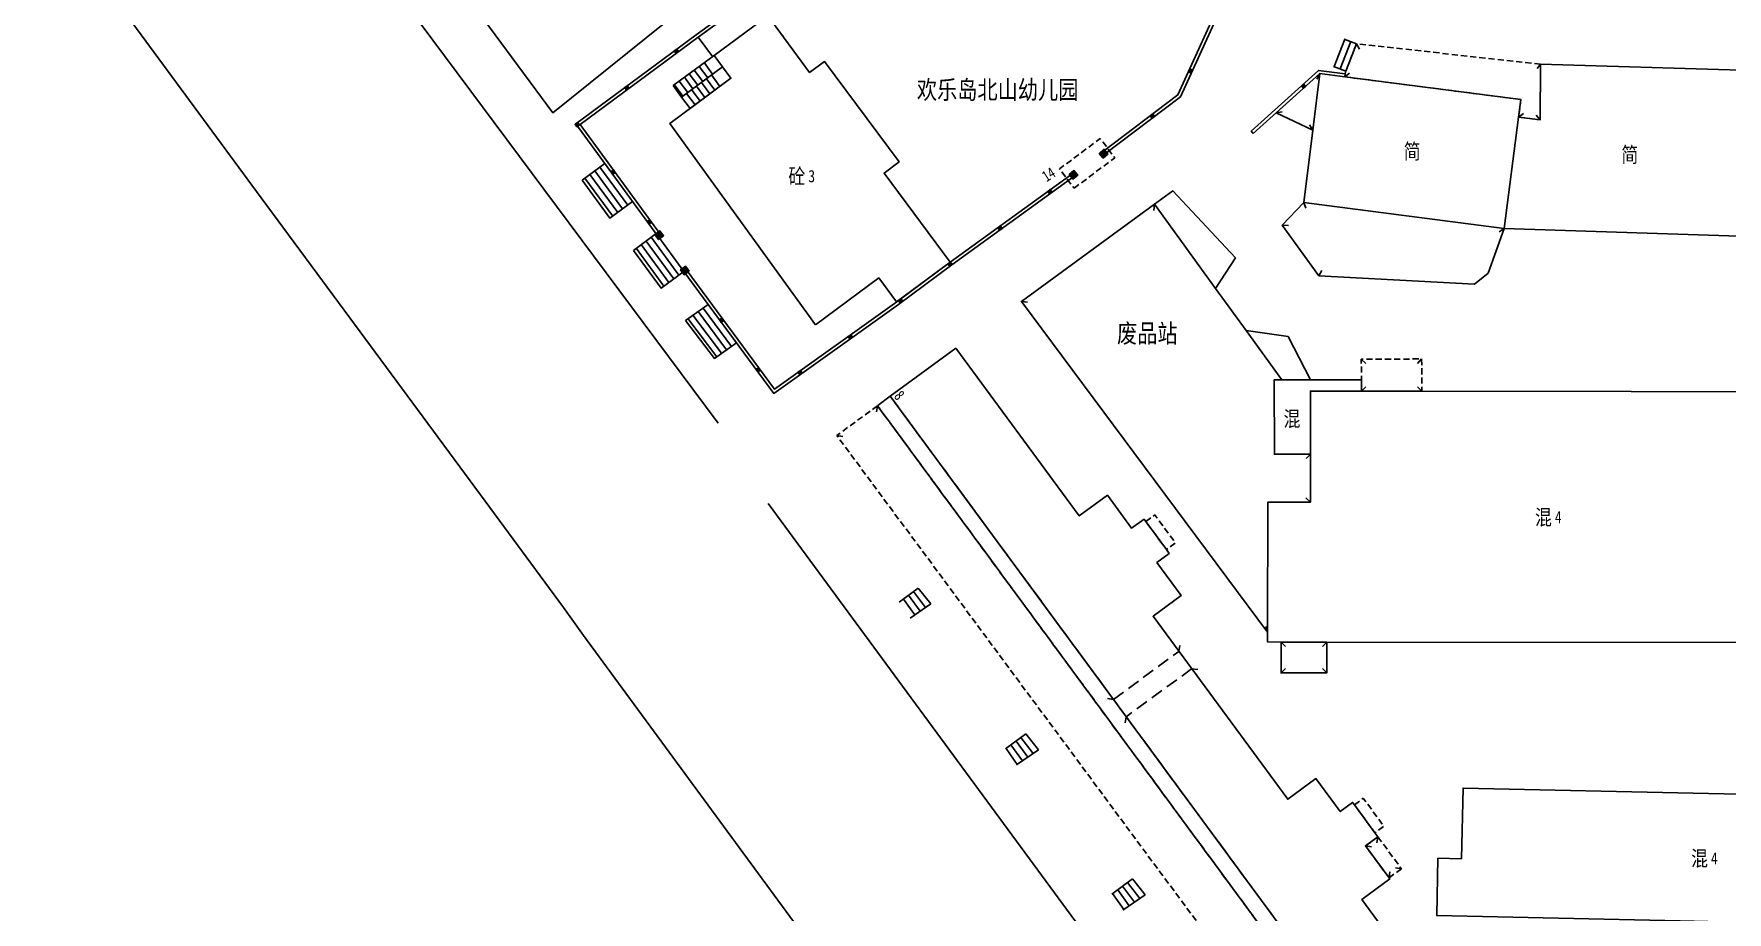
# Model space of a CAD drawing. Extents: x 395778 to 396698, y 996972 to 998012.
# Drawn here: x 396071.7 to 396208.9, y 997334.7 to 997405.9 of the extents above; entities that cross this region are included whole.
import ezdxf
from ezdxf.enums import TextEntityAlignment as Align

# ---------------------------------------------------------------- set-up
doc = ezdxf.new("R2010")
doc.units = 0
doc.header["$LTSCALE"] = 0.5
for name, pattern in [('X32', [1.5, 1, -0.5]), ('X39', [3, 2.5, -0.5]), ('X5', [3, 2, -1])]:
    doc.linetypes.add(name, pattern=pattern)
doc.layers.get('0').update_dxf_attribs({"linetype": 'CONTINUOUS'})
doc.layers.add('ASSIST', color=7, linetype='CONTINUOUS', plot=False)
doc.layers.add('JMD', color=6, linetype='CONTINUOUS')
doc.layers.add('门牌号', color=2, linetype='CONTINUOUS')
doc.styles.add('宋体', font='')
doc.styles.add('正等线体', font='simhei.ttf')
doc.styles.add('细等线体', font='', dxfattribs={"width": 0.8})
doc.styles.get('宋体').set_extended_font_data('SimSun')
doc.styles.get('细等线体').set_extended_font_data('SimSun')
doc.linetypes.add('444', pattern='A,4.5,[145,AAA.SHX,S=1,R=0,X=0,Y=1],4.5,-0.5,[146,AAA.SHX,S=1,R=0,X=0,Y=0],-0.5', length=10)
doc.linetypes.add('445', pattern='A,8,-0.5,[147,AAA.SHX,S=1,R=0,X=0,Y=0],-1.5', length=10)

# ---------------------------------------------------------------- blocks, each defined once
blk = doc.blocks.new('*U0')
at = {"linetype": 'Continuous'}
for points in [[(0, 0), (0.5, 0.5), (-0.5, 0.5)], [(0, 0), (-0.5, 0.5), (-0.5, -0.5)], [(0, 0), (-0.5, -0.5), (0.5, -0.5)], [(0, 0), (0.5, -0.5), (0.5, 0.5)]]:
    blk.add_solid(points, dxfattribs=at)
blk = doc.blocks.new('gc002')
blk.add_lwpolyline([(-0.5, -0.5), (0.5, -0.5), (0.5, 0.5), (-0.5, 0.5), (-0.5, -0.5)])
at = {"linetype": 'Continuous'}
blk.add_blockref('*U0', (0, 0), dxfattribs=at)

msp = doc.modelspace()

# ---------------------------------------------------------------- linework, layer by layer
at = {"layer": 'ASSIST', "linetype": 'Continuous', "flags": 128}
for points in [[(396101.95, 997408.18), (396127.12, 997374.38)], [(396131.19, 997367.86), (396213.04, 997256.56), (396216.1, 997252.51), (396222.6, 997246.52), (396228.82, 997244.29), (396236.6, 997245.03)]]:
    msp.add_lwpolyline(points, dxfattribs=at)
for points in [[(396123.48, 997401.75), (396126.8, 997404.2), (396127.48, 997403.27), (396124.17, 997400.82)], [(396128.17, 997402.35), (396124.86, 997399.9), (396124.17, 997400.82), (396127.48, 997403.27)], [(396116.1, 997394.08), (396117.94, 997395.43), (396120.2, 997392.35), (396118.36, 997390.99)], [(396120.26, 997388.39), (396122.1, 997389.75), (396124.34, 997386.69), (396122.5, 997385.33)], [(396124.49, 997382.72), (396126.31, 997384.01), (396128.61, 997380.9), (396126.82, 997379.63)]]:
    msp.add_lwpolyline(points, close=True, dxfattribs=at)
at = {"layer": 'JMD', "linetype": 'Continuous'}
for p, q in [((396132.48, 997405.59), (396132.34, 997405.8)), ((396177.92, 997405.5), (396177.06, 997403.29)), ((396178.39, 997405.32), (396177.53, 997403.11)), ((396178.85, 997405.14), (396178, 997402.92)), ((396125.59, 997403.31), (396126.28, 997402.38)), ((396125.99, 997403.61), (396126.68, 997402.68)), ((396126.8, 997404.2), (396127.48, 997403.27)), ((396123.58, 997401.82), (396124.27, 997400.89)), ((396123.98, 997402.12), (396124.67, 997401.19)), ((396124.39, 997402.42), (396125.07, 997401.49)), ((396124.79, 997402.71), (396125.47, 997401.79)), ((396125.19, 997403.01), (396125.88, 997402.08)), ((396126.46, 997401.08), (396125.78, 997402.01)), ((396126.87, 997401.38), (396126.18, 997402.31)), ((396127.27, 997401.68), (396126.58, 997402.61)), ((396175.88, 997402.72), (396175.64, 997402.28)), ((396177.91, 997402.46), (396177.94, 997402.71)), ((396124.86, 997399.9), (396124.17, 997400.82)), ((396125.26, 997400.19), (396124.57, 997401.12)), ((396125.66, 997400.49), (396124.97, 997401.42)), ((396126.06, 997400.79), (396125.38, 997401.71)), ((396172.34, 997399.53), (396172.83, 997399.61)), ((396170.49, 997397.86), (396170.32, 997398.05)), ((396175.31, 997398.14), (396175.06, 997398.58)), ((396158.41, 997396.17), (396158.26, 997396.36)), ((396117.54, 997395.14), (396119.8, 997392.05)), ((396117.94, 997395.43), (396120.2, 997392.35)), ((396116.33, 997394.25), (396118.59, 997391.16)), ((396116.73, 997394.54), (396118.99, 997391.46)), ((396117.14, 997394.84), (396119.39, 997391.75)), ((396155.95, 997394.38), (396155.8, 997394.58)), ((396174.58, 997392.28), (396174.75, 997391.81)), ((396162.5, 997392.13), (396162.44, 997391.63)), ((396121.69, 997389.45), (396123.94, 997386.39)), ((396122.1, 997389.75), (396124.34, 997386.69)), ((396122.24, 997389.55), (396122.45, 997389.69)), ((396172.85, 997390.44), (396173.34, 997390.41)), ((396190.84, 997390.16), (396190.41, 997389.9)), ((396120.49, 997388.56), (396122.73, 997385.5)), ((396120.89, 997388.86), (396123.14, 997385.8)), ((396121.29, 997389.15), (396123.54, 997386.09)), ((396124.34, 997386.68), (396124.54, 997386.83)), ((396175.81, 997386.32), (396176.05, 997386.76)), ((396126.31, 997384.01), (396128.61, 997380.9)), ((396151.71, 997384.26), (396152.2, 997384.19)), ((396124.68, 997382.86), (396127.01, 997379.76)), ((396125.09, 997383.15), (396127.41, 997380.05)), ((396125.5, 997383.44), (396127.81, 997380.33)), ((396125.91, 997383.72), (396128.21, 997380.61)), ((396175.12, 997371.88), (396174.77, 997371.52)), ((396175.12, 997367.97), (396174.76, 997368.33)), ((396142.95, 997360.73), (396143.93, 997359.44)), ((396143.35, 997361.02), (396144.37, 997359.73)), ((396142.15, 997360.13), (396143.07, 997358.84)), ((396142.55, 997360.43), (396143.5, 997359.14)), ((396171.66, 997357.43), (396171.5, 997357.91)), ((396172.76, 997356.64), (396173.11, 997356.29)), ((396176.46, 997356.64), (396176.1, 997356.29)), ((396164.46, 997355.88), (396164.54, 997356.37)), ((396165.5, 997354.48), (396165.99, 997354.41)), ((396172.75, 997354.14), (396173.11, 997354.5)), ((396176.45, 997354.14), (396176.1, 997354.49)), ((396159.17, 997351.98), (396158.68, 997352.06)), ((396160.2, 997350.59), (396160.12, 997350.09)), ((396150.86, 997348.31), (396151.79, 997347.02)), ((396151.27, 997348.61), (396152.22, 997347.32)), ((396151.67, 997348.9), (396152.65, 997347.61)), ((396152.07, 997349.2), (396153.08, 997347.91)), ((396150.46, 997348.01), (396151.36, 997346.72)), ((396160.72, 997337.45), (396161.73, 997336.16)), ((396159.1, 997336.26), (396160, 997334.97)), ((396159.51, 997336.56), (396160.43, 997335.27)), ((396159.91, 997336.86), (396160.87, 997335.56)), ((396160.31, 997337.15), (396161.3, 997335.86))]:
    msp.add_line(p, q, dxfattribs=at)
at = {"layer": 'JMD', "linetype": 'X32'}
for p, q in [((396178.85, 997405.14), (396179.11, 997404.7)), ((396193.78, 997403.48), (396193.49, 997403.14)), ((396177.91, 997402.46), (396178.31, 997402.77)), ((396192, 997399.19), (396192.4, 997399.5)), ((396193.74, 997398.97), (396193.41, 997399.35)), ((396179.25, 997379.57), (396179.61, 997379.22)), ((396184.14, 997379.59), (396183.79, 997379.23)), ((396179.26, 997376.97), (396179.61, 997377.33)), ((396184.15, 997376.99), (396183.8, 997377.34)), ((396140.04, 997375.8), (396139.96, 997375.3)), ((396136.75, 997373.38), (396137.25, 997373.31)), ((396179.59, 997340.11), (396180.08, 997340.04)), ((396180.6, 997340.85), (396180.52, 997340.36)), ((396181.5, 997337.52), (396181.57, 997338.01)), ((396182.5, 997338.26), (396182.01, 997338.34))]:
    msp.add_line(p, q, dxfattribs=at)
at = {"layer": 'JMD', "linetype": '444', "elevation": 4.82, "flags": 128}
msp.add_lwpolyline([(396116.23, 997357.16), (396114.6, 997359.43), (396107.86, 997368.57), (396096.82, 997383.55), (396090.09, 997392.66), (396079.99, 997406.38), (396077.15, 997410.23), (396068.54, 997421.92), (396057.58, 997436.83), (396048.65, 997448.97), (396038.05, 997463.31), (396029.12, 997475.47), (396018.57, 997489.81), (396010.78, 997500.33), (395998.92, 997516.41), (395989.05, 997529.82), (395979.34, 997543), (395970.13, 997555.46), (395959.93, 997569.33), (395950.74, 997581.81), (395939.84, 997596.58)], dxfattribs=at)
at = {"layer": 'JMD', "linetype": '445', "flags": 128}
msp.add_lwpolyline([(396105.31, 997410.96), (396113.72, 997399.55), (396124.32, 997408.05), (396125.26, 997415.85), (396131.05, 997421.57), (396131.93, 997422.94), (396119.83, 997430.13), (396117.91, 997432.08), (396115.84, 997435.54), (396112.36, 997444.68), (396111.08, 997451.49)], dxfattribs=at)
at = {"layer": 'JMD', "color": 7, "linetype": 'Continuous', "flags": 128}
for points in [[(396158.41, 997396.17), (396164.59, 997400.83), (396167.59, 997407.4), (396155.82, 997410.19), (396149.1, 997412.36), (396141.04, 997417.24), (396125.36, 997405.87), (396115.59, 997398.65), (396122.24, 997389.55)], [(396170.49, 997397.86), (396175.88, 997402.72), (396177.91, 997402.46)], [(396124.34, 997386.68), (396131.63, 997376.8), (396141.74, 997384.01), (396146.08, 997387.23), (396155.95, 997394.38)]]:
    msp.add_lwpolyline(points, dxfattribs=at)
at = {"layer": 'JMD', "linetype": 'Continuous', "flags": 128}
for points in [[(396158.26, 997396.36), (396164.39, 997400.99), (396167.23, 997407.22), (396155.76, 997409.95), (396148.99, 997412.14), (396141.05, 997416.94), (396125.51, 997405.67), (396115.94, 997398.6), (396122.45, 997389.69)], [(396170.32, 997398.05), (396175.78, 997402.98), (396177.94, 997402.71)], [(396124.54, 997386.83), (396131.69, 997377.15), (396141.6, 997384.21), (396145.94, 997387.43), (396155.8, 997394.58)], [(396190.27, 997320.82), (396179.28, 997335.76), (396181.56, 997337.44), (396181.5, 997337.52), (396179.59, 997340.11), (396180.6, 997340.85), (396180.36, 997341.18), (396178.69, 997343.45), (396178.54, 997343.64), (396177.54, 997342.9), (396175.57, 997345.57), (396173.29, 997343.9), (396162.37, 997358.73), (396164.65, 997360.41), (396162.69, 997363.08), (396163.69, 997363.82), (396163.46, 997364.14), (396161.78, 997366.41), (396161.64, 997366.61), (396160.63, 997365.87), (396158.67, 997368.54), (396156.39, 997366.86), (396146.38, 997380.46), (396141.08, 997376.57), (396226.88, 997259.97)]]:
    msp.add_lwpolyline(points, dxfattribs=at)
for points in [[(396125.51, 997405.67), (396126.67, 997404.11), (396126.8, 997404.2), (396131.16, 997407.4), (396132.77, 997408.59), (396131.65, 997410.12)], [(396135.02, 997382.36), (396123.2, 997398.67), (396128.17, 997402.35), (396126.8, 997404.2), (396131.16, 997407.4), (396134.54, 997402.8), (396135.76, 997403.69), (396141.79, 997395.56), (396140.57, 997394.66), (396145.93, 997387.43), (396141.59, 997384.21), (396140.15, 997386.16)], [(396209.86, 997389.53), (396190.84, 997390.16), (396192, 997399.19), (396193.74, 997398.97), (396193.78, 997403.48), (396210.01, 997403.01)], [(396175.88, 997402.72), (396172.34, 997399.53), (396175.31, 997398.14)], [(396190.84, 997390.16), (396174.58, 997392.28), (396175.31, 997398.14), (396175.88, 997402.72), (396177.91, 997402.46), (396192.19, 997400.62), (396192, 997399.19)], [(396190.84, 997390.16), (396189.54, 997386.55), (396188.42, 997385.66), (396175.81, 997386.32), (396172.85, 997390.44), (396174.58, 997392.28)], [(396171.66, 997357.43), (396151.71, 997384.26), (396162.5, 997392.13), (396167.44, 997385.31), (396169.92, 997381.89), (396172.81, 997377.9), (396172.2, 997377.9), (396172.21, 997371.87), (396175.12, 997371.88), (396175.12, 997367.97), (396171.67, 997367.98)], [(396218.09, 997376.92), (396184.15, 997376.99), (396179.26, 997376.97), (396175.13, 997376.98), (396175.12, 997371.88), (396175.12, 997367.97), (396171.67, 997367.98), (396171.66, 997357.43), (396171.66, 997356.65), (396172.76, 997356.64), (396176.46, 997356.64), (396210.65, 997356.6), (396215.08, 997356.59), (396215.06, 997365.87), (396215.06, 997366.37), (396215.06, 997367.62), (396218.08, 997367.63)], [(396176.46, 997356.64), (396172.76, 997356.64), (396172.75, 997354.14), (396176.45, 997354.14)], [(396228.31, 997333.51), (396228.54, 997343.9), (396187.5, 997344.81), (396187.37, 997339.07), (396185.46, 997339.11), (396185.36, 997334.47), (396205.09, 997334.03), (396208.46, 997333.95), (396216.9, 997333.76)]]:
    msp.add_lwpolyline(points, close=True, dxfattribs=at)
at = {"layer": 'JMD', "linetype": 'Continuous'}
for points in [[(396177.87, 997405.52), (396178.85, 997405.14)], [(396123.48, 997401.75), (396126.8, 997404.2)], [(396127.48, 997403.27), (396124.17, 997400.82)], [(396178, 997402.92), (396177.01, 997403.31)], [(396128.17, 997402.35), (396124.86, 997399.9)], [(396116.1, 997394.08), (396117.94, 997395.43)], [(396120.2, 997392.35), (396118.36, 997390.99)], [(396120.26, 997388.39), (396122.1, 997389.75)], [(396124.34, 997386.69), (396122.5, 997385.33)], [(396124.49, 997382.72), (396126.31, 997384.01)], [(396128.61, 997380.9), (396126.82, 997379.63)], [(396141.81, 997359.88), (396143.35, 997361.02)], [(396144.37, 997359.73), (396142.7, 997358.59)], [(396150.41, 997347.98), (396152.07, 997349.2)], [(396153.08, 997347.91), (396151.31, 997346.68)], [(396159.02, 997336.2), (396160.72, 997337.45)], [(396161.73, 997336.16), (396159.92, 997334.91)]]:
    msp.add_lwpolyline(points, dxfattribs=at)
at = {"layer": 'JMD', "linetype": 'X32'}
for points in [[(396178.85, 997405.14), (396178, 997402.92), (396177.94, 997402.71), (396177.91, 997402.46), (396192.19, 997400.62), (396192, 997399.19), (396193.74, 997398.97), (396193.78, 997403.48)], [(396181.5, 997337.52), (396179.59, 997340.11), (396180.6, 997340.85), (396182.5, 997338.26)]]:
    msp.add_lwpolyline(points, close=True, dxfattribs=at)
at = {"layer": 'JMD', "linetype": 'X32', "flags": 128}
for points in [[(396155.97, 997393.43), (396159.27, 997395.89), (396158.1, 997397.46), (396154.79, 997395)], [(396140.04, 997375.8), (396136.75, 997373.38), (396221.53, 997258.87), (396222.79, 997256.99), (396225.84, 997259.21)], [(396161.78, 997366.41), (396161.78, 997366.41), (396162.51, 997366.95), (396164.18, 997364.68), (396163.46, 997364.14)], [(396178.69, 997343.45), (396178.69, 997343.45), (396179.41, 997343.98), (396181.08, 997341.71), (396180.36, 997341.18)]]:
    msp.add_lwpolyline(points, close=True, dxfattribs=at)
at = {"layer": 'JMD', "linetype": '444', "flags": 128}
for points in [[(396162.5, 997392.13), (396163.98, 997393.21), (396169.05, 997387.79), (396167.44, 997385.31)], [(396169.92, 997381.89), (396173.32, 997381.4), (396175.14, 997377.9)], [(396199.82, 997243.28), (396116.23, 997357.16)]]:
    msp.add_lwpolyline(points, dxfattribs=at)
at = {"layer": 'JMD', "linetype": 'X32', "elevation": 7.48, "flags": 128}
msp.add_lwpolyline([(396184.14, 997379.59), (396184.15, 997376.99), (396179.26, 997376.97), (396179.26, 997377.91), (396179.25, 997379.57)], close=True, dxfattribs=at)
at = {"layer": 'JMD', "linetype": 'Continuous', "elevation": 7.48, "flags": 128}
msp.add_lwpolyline([(396172.21, 997371.87), (396175.12, 997371.88), (396175.13, 997376.98), (396179.26, 997376.97), (396179.26, 997377.91), (396175.14, 997377.9), (396172.81, 997377.9), (396172.2, 997377.9)], close=True, dxfattribs=at)
at = {"layer": 'JMD', "linetype": 'X39', "flags": 128}
msp.add_lwpolyline([(396141.08, 997376.57), (396140.04, 997375.8), (396225.84, 997259.21), (396226.88, 997259.97)], close=True, dxfattribs=at)
at = {"layer": 'JMD', "linetype": 'X5'}
for points in [[(396159.17, 997351.98), (396164.46, 997355.88)], [(396165.5, 997354.48), (396160.2, 997350.59)]]:
    msp.add_lwpolyline(points, dxfattribs=at)

# ---------------------------------------------------------------- block references
at = {"layer": 'JMD', "linetype": 'Continuous', "yscale": 0.25}
for p, xscale, rotation in [((396123.75, 997404.53), 0.25, 216.4672562292693), ((396165.41, 997402.93), 0.25, 65.47985057446476), ((396174.57, 997401.71), 0.2500000000346645, 42.07349603167157), ((396119.73, 997401.56), 0.25, 216.4672562292693), ((396162.32, 997399.28), 0.25, 37.02375910892149), ((396115.71, 997398.59), 0.25, 216.4672562292693), ((396118.61, 997394.74), 0.25, 306.1596053860757), ((396154.02, 997393.14), 0.25, 35.92581541657369), ((396121.56, 997390.7), 0.25, 306.1596053860757), ((396149.98, 997390.2), 0.25, 35.92581541657369), ((396145.93, 997387.27), 0.25, 36.5677540655718), ((396141.91, 997384.29), 0.25, 36.5677540655718), ((396127.41, 997382.73), 0.25, 306.4029389729731), ((396137.84, 997381.38), 0.25, 35.48390496307643), ((396130.38, 997378.71), 0.25, 306.4029389729731), ((396133.77, 997378.48), 0.25, 35.48390496307643)]:
    msp.add_blockref('gc002', p, dxfattribs=dict(at, xscale=xscale, rotation=rotation))
at = {"layer": 'JMD', "linetype": 'Continuous', "yscale": 0.5, "zscale": 0.5}
for p, xscale, rotation in [((396158.36, 997396.23), 0.5, 310.663572966989), ((396155.92, 997394.51, 7.26), 0.5, 309.4523793136083), ((396122.35, 997389.62), 0.5, 307.0862459796993), ((396124.44, 997386.76), 0.4999999999999999, 126.1476576910142)]:
    msp.add_blockref('gc002', p, dxfattribs=dict(at, xscale=xscale, rotation=rotation))

# ---------------------------------------------------------------- texts
at = {"layer": 'JMD', "linetype": 'Continuous', "width": 0.8}
for s, height, style, p in [('欢乐岛北山幼儿园', 1.5, '宋体', (396149.78, 997401.44)), ('简', 1.25, '细等线体', (396183.37, 997396.45)), ('简', 1.25, '细等线体', (396201.01, 997396.18)), ('废品站', 1.5, '宋体', (396161.91, 997381.69)), ('混', 1.25, '细等线体', (396173.63, 997374.75, 7.48))]:
    msp.add_text(s, height=height, dxfattribs=dict(at, style=style)).set_placement(p, align=Align.MIDDLE)
at = {"layer": 'JMD', "linetype": 'Continuous', "style": '细等线体', "width": 0.8}
for s, p in [('砼', (396134.19, 997394.41)), ('混', (396194.69, 997366.76)), ('混', (396207.34, 997339.11))]:
    msp.add_text(s, height=1.25, dxfattribs=at).set_placement(p, align=Align.MIDDLE_RIGHT)
at = {"layer": 'JMD', "linetype": 'Continuous', "style": '正等线体', "width": 0.8}
for s, p in [('3', (396134.44, 997394.41)), ('4', (396194.94, 997366.76)), ('4', (396207.59, 997339.11))]:
    msp.add_text(s, height=1, dxfattribs=at).set_placement(p, align=Align.MIDDLE_LEFT)
at = {"layer": '门牌号', "linetype": 'Continuous', "style": '细等线体', "width": 0.8}
for s, rotation, p in [('14', 32.1214, (396153.91, 997394.55)), ('8', 312.3963, (396141.82, 997376.64))]:
    msp.add_text(s, height=0.9, rotation=rotation, dxfattribs=at).set_placement(p, align=Align.MIDDLE)

doc.saveas('drawing.dxf')
